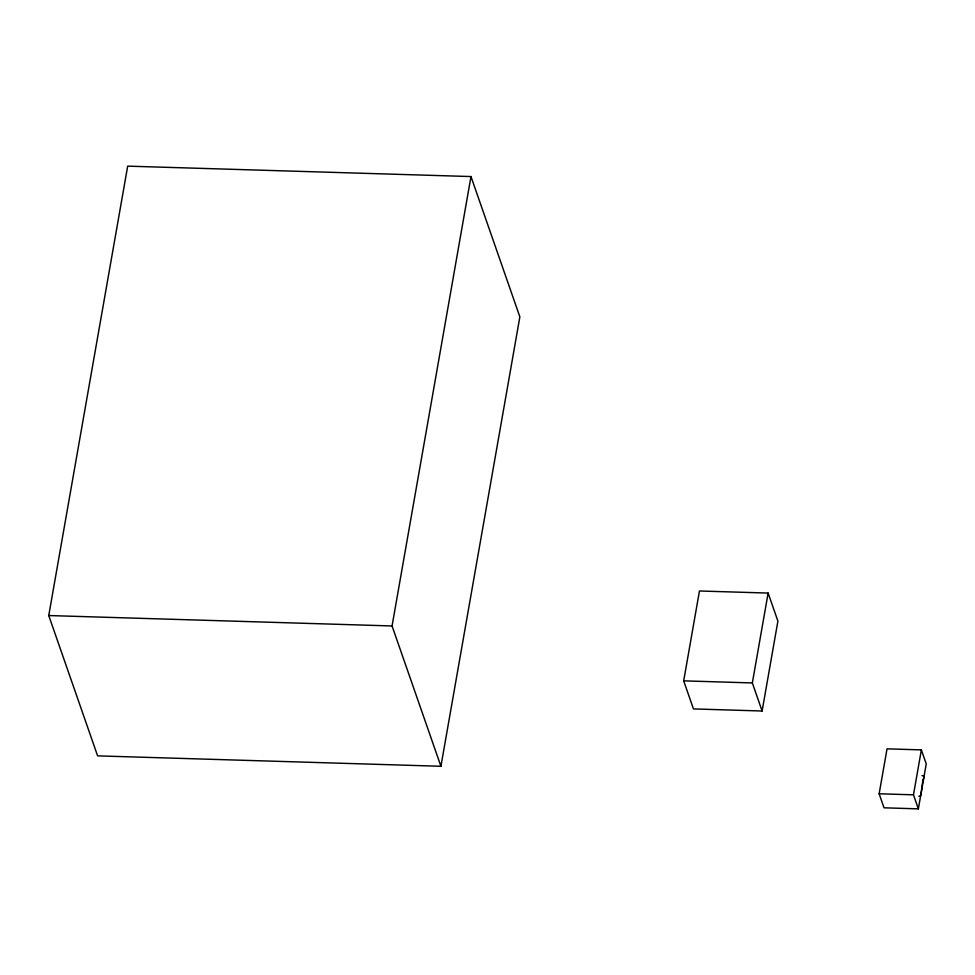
<?xml version="1.0" encoding="UTF-8"?>
<svg xmlns="http://www.w3.org/2000/svg" width="975" height="975" viewBox="0 0 975 975"><rect width="100%" height="100%" fill="white"/><g stroke="black" fill="none" stroke-linecap="round" stroke-linejoin="round"><path stroke-width="1.46" d="M48.75 615.542L127.688 166.14L470.986 176.56L519.858 316.875L440.919 766.277L97.61 755.869L48.75 615.542L392.06 625.962L440.919 766.277M392.06 625.962L470.986 176.56M683.682 680.855L699.465 590.984L768.129 593.068L777.904 621.124L762.109 711.007L693.457 708.922L683.682 680.855L752.347 682.939L762.109 711.007M752.347 682.939L768.129 593.068M879.145 793.784L887.031 748.849L921.363 749.885L926.25 763.912L918.352 808.86L884.02 807.812L879.145 793.784L913.465 794.82L918.352 808.86M913.465 794.82L921.363 749.885M923.069 780.085L924.129 776.941L922.789 775.747A2.121 1.073 10 0 0 922.021 775.588M923.069 780.073A2.84 0.67 -88.3 0 0 922.594 782.06L920.863 795.295L919.51 796.161A2.084 1.06 10 0 1 918.84 796.283"/></g></svg>
